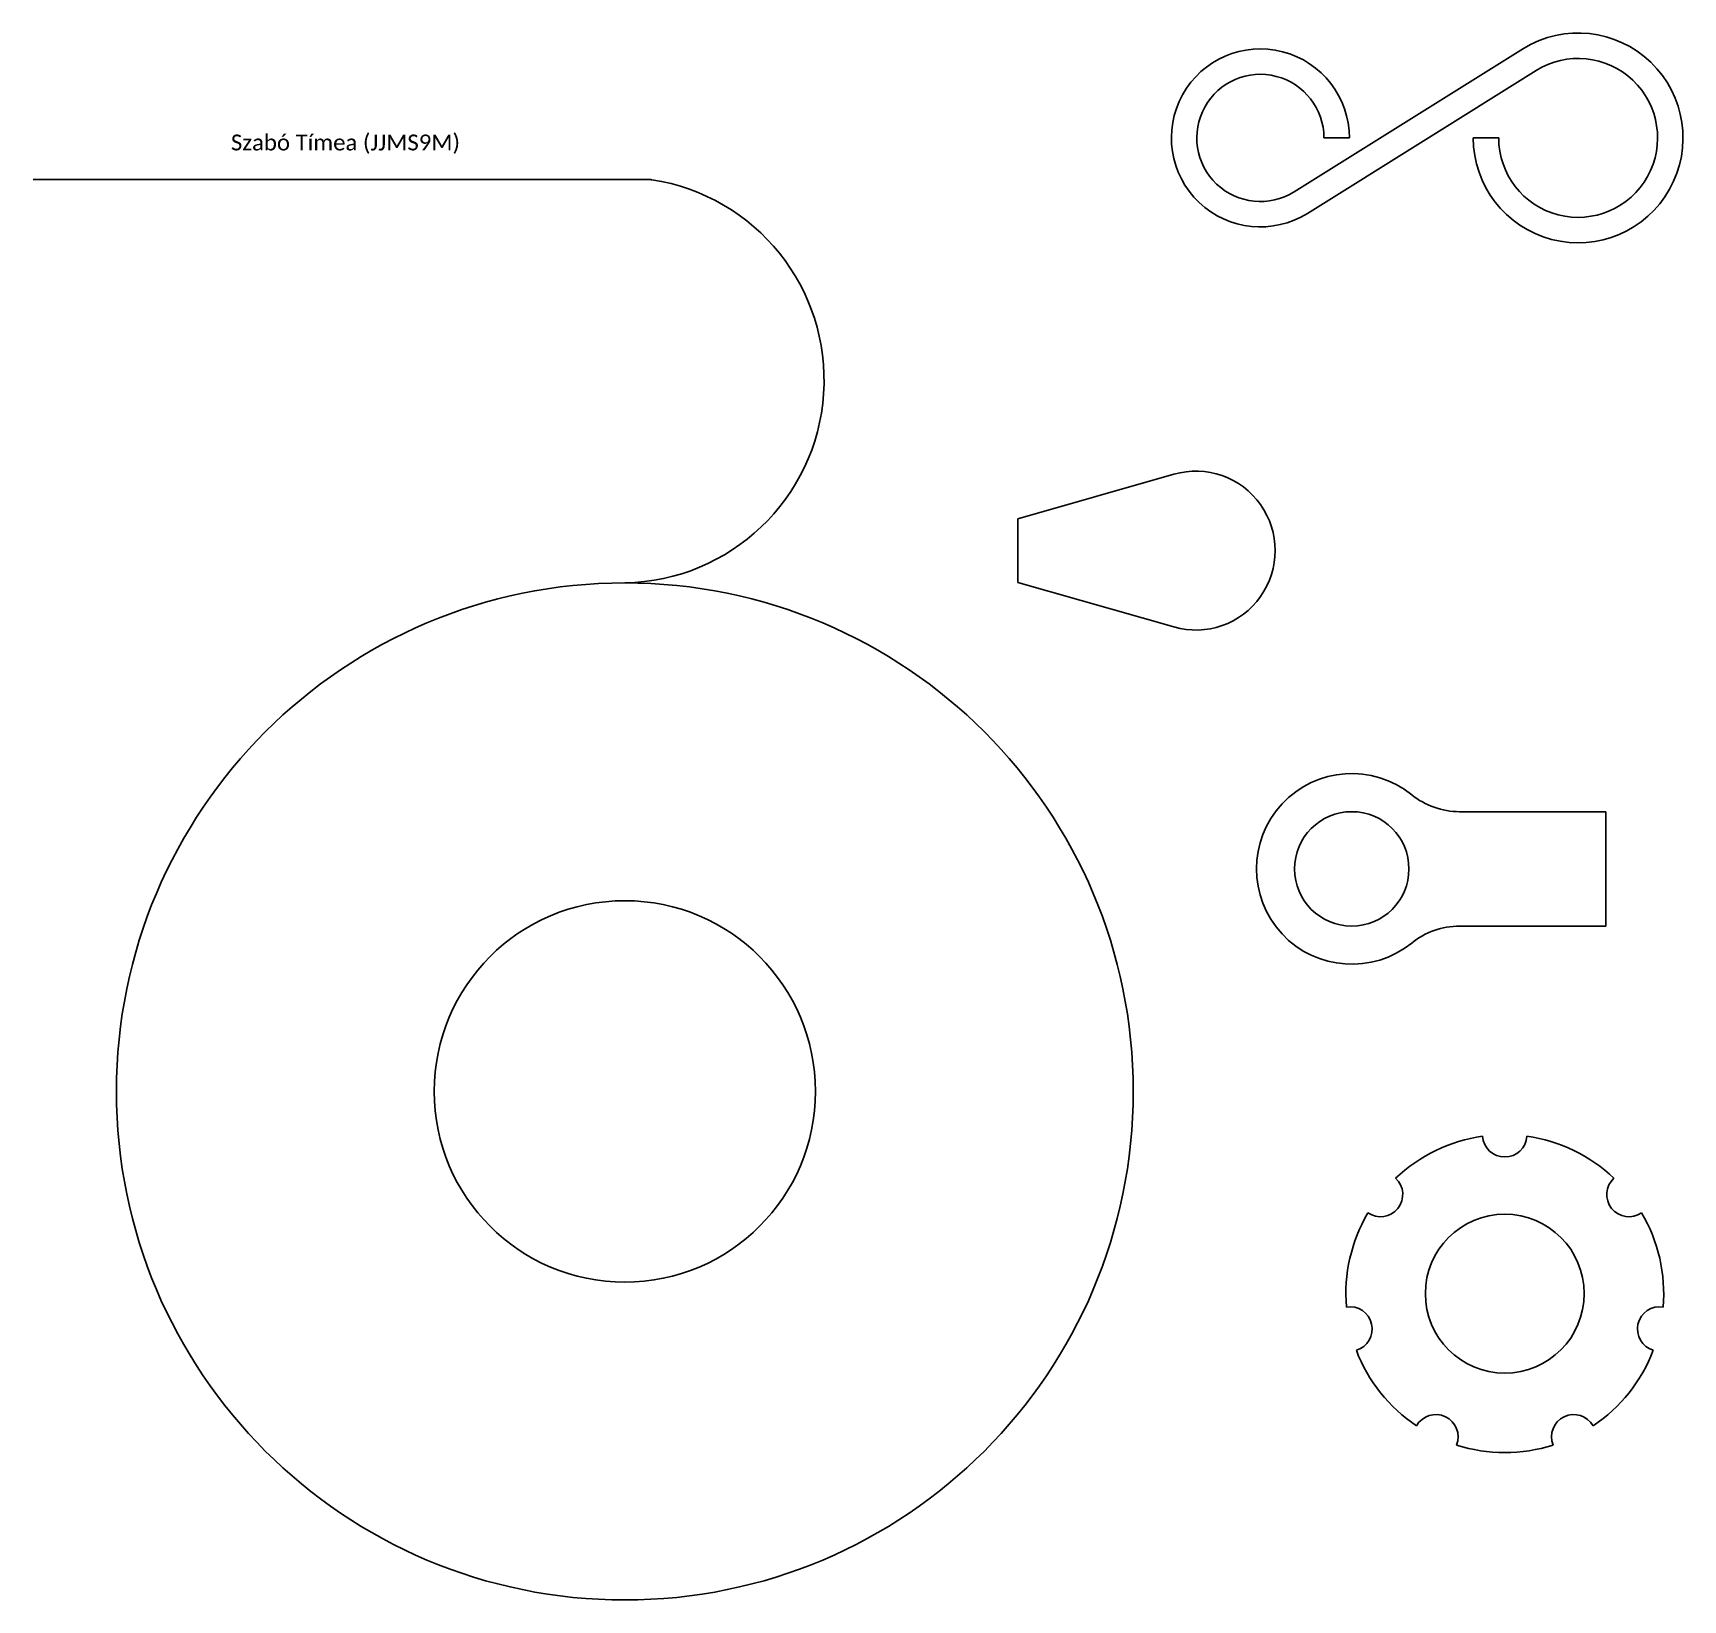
# Model space of a CAD drawing. Header units: millimetres. Extents: x 7 to 266, y 70 to 316.
import ezdxf

# ---------------------------------------------------------------- set-up
doc = ezdxf.new("R2010")
doc.units = ezdxf.units.MM
doc.styles.get("Standard").update_dxf_attribs({"font": 'arial.ttf'})

# ---------------------------------------------------------------- blocks, each defined once
blk = doc.blocks.new('*U7')
blk.add_arc((0, 0), 3.5, 184.014, 355.986)
blk = doc.blocks.new('*U8')
at = {"color": 0, "linetype": 'ByBlock', "lineweight": -2, "transparency": 16777216}
blk.add_blockref('*U7', (600, 325), dxfattribs=at)
for p, rotation in [((580.45, 315.59), 51.42857142857143), ((619.55, 315.59), 308.5714285714286), ((575.63, 294.44), 102.8571428571429), ((624.37, 294.44), 257.1428571428571), ((589.15, 277.48), 154.2857142857143), ((610.85, 277.48), 205.7142857142857)]:
    blk.add_blockref('*U7', p, dxfattribs=dict(at, rotation=rotation))

msp = doc.modelspace()

# ---------------------------------------------------------------- linework, layer by layer
at = {"color": 253, "true_color": 0x9898cc}
for p, q in [((205.3, 291.52), (241.39, 314.08)), ((207.42, 288.13), (243.38, 310.6)), ((210, 300), (214, 300)), ((233.5, 300), (237.5, 300)), ((104.1, 293.43), (6.88, 293.43)), ((254.38, 194.01), (231.35, 194.01)), ((254.38, 176.01), (254.38, 194.01)), ((254.38, 176.01), (231.35, 176.01))]:
    msp.add_line(p, q, dxfattribs=at)
for p, q in [((161.83, 240.08), (186.4, 247.1)), ((161.83, 230.08), (161.83, 240.08)), ((161.83, 230.08), (186.4, 223.06))]:
    msp.add_line(p, q)
for centre, radius in [((100, 150), 80), ((214.38, 185.01), 9)]:
    msp.add_circle(centre, radius, dxfattribs=at)
for centre, radius in [((100, 150), 30), ((238.46, 118.19), 12.5)]:
    msp.add_circle(centre, radius)
for centre, radius, start, end in [((250, 300), 16.5, 180, 121.4541), ((200, 300), 14, 0, 302.0055), ((250, 300), 12.5, 180, 122.0055), ((200, 300), 10, 0, 302.0044), ((99.46, 261.89), 31.89, 271.0017, 81.3516), ((104.1, 292.43), 1, 81.3516, 90), ((214.38, 185.01), 15, 51.0576, 308.9424), ((231.35, 206.01), 12, 231.0576, 270), ((231.35, 164.01), 12, 90, 128.9424)]:
    msp.add_arc(centre, radius, start, end, dxfattribs=at)
for centre, radius, start, end in [((189.83, 235.08), 12.5, 254.0542, 105.9458), ((238.46, 118.19), 25, 98.028, 133.4006), ((238.46, 118.19), 25, 46.5994, 81.972), ((238.46, 118.19), 25, 149.4565, 184.8292), ((238.46, 118.19), 25, 355.1708, 30.5435), ((238.46, 118.19), 25, 200.8851, 236.2577), ((238.46, 118.19), 25, 303.7423, 339.1149), ((238.46, 118.19), 25, 252.3137, 287.6863)]:
    msp.add_arc(centre, radius, start, end)

# ---------------------------------------------------------------- block references
msp.add_blockref('*U8', (-361.54, -181.81))

# ---------------------------------------------------------------- texts
at = {"insert": (38.02, 300.53), "char_height": 2.5, "attachment_point": 1}
msp.add_mtext_dynamic_manual_height_columns('{\\fCalibri|b0|i0|c238|p34;Szabó Tímea (JJMS9M)}', width=98.4095, gutter_width=12.5, heights=[11.6], dxfattribs=at)

doc.saveas('drawing.dxf')
